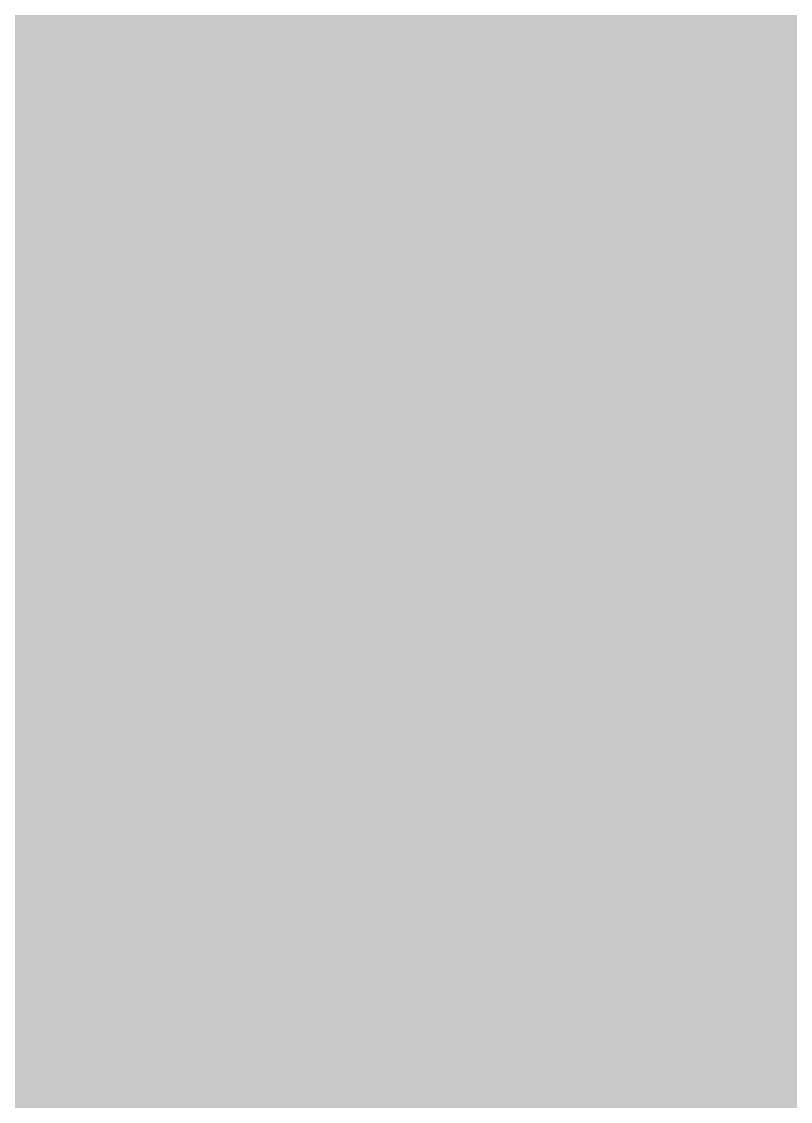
# Model space of a CAD drawing. Header units: millimetres. Extents: x 0 to 212, y 0 to 116.
# Drawn here: x 76.93 to 103.64, y 58.26 to 95.78 of the extents above; entities that cross this region are included whole.
import ezdxf

# ---------------------------------------------------------------- set-up
doc = ezdxf.new("R2010")
doc.units = ezdxf.units.MM

msp = doc.modelspace()

# ---------------------------------------------------------------- hatches: boundary and pattern name
msp.add_hatch(color=254).paths.add_polyline_path([(14.1633, 0.0536), (13.9878, 0.0533), (13.8125, 0.0559), (13.6373, 0.061), (13.462, 0.0686), (13.2893, 0.0787), (13.114, 0.0914), (12.9413, 0.1041), (12.7686, 0.1219), (12.5959, 0.1397), (12.4231, 0.16), (12.2504, 0.1829), (12.0777, 0.2057), (11.9075, 0.2337), (11.7373, 0.2616), (11.5672, 0.2921), (11.397, 0.3251), (11.2268, 0.3607), (11.0592, 0.3988), (10.8915, 0.4369), (10.7239, 0.4775), (10.5562, 0.5207), (10.3886, 0.5664), (10.2235, 0.6121), (10.0584, 0.6629), (9.8933, 0.7137), (9.7307, 0.7671), (9.5682, 0.8204), (9.4056, 0.8788), (9.2431, 0.9373), (9.083, 0.9982), (8.923, 1.0617), (8.763, 1.1252), (8.6055, 1.1938), (8.4455, 1.2624), (8.2906, 1.331), (8.1331, 1.4046), (7.9781, 1.4783), (7.8232, 1.5545), (7.6708, 1.6332), (7.5184, 1.7145), (7.366, 1.7958), (7.2161, 1.8796), (7.0663, 1.966), (6.919, 2.0523), (6.7716, 2.1438), (6.6243, 2.2352), (6.4795, 2.3266), (6.3348, 2.4232), (6.19, 2.5197), (6.0477, 2.6187), (5.908, 2.7178), (5.7683, 2.8194), (5.6286, 2.9235), (5.4915, 3.0302), (5.3543, 3.1369), (5.2197, 3.2461), (5.0851, 3.3579), (4.953, 3.4722), (4.8209, 3.5865), (4.6914, 3.7033), (4.5644, 3.8202), (4.4348, 3.9395), (4.3104, 4.0615), (4.1859, 4.1859), (4.0615, 4.3104), (3.9395, 4.4348), (3.8202, 4.5618), (3.7033, 4.6914), (3.5865, 4.8209), (3.4722, 4.953), (3.3579, 5.0851), (3.2487, 5.2197), (3.1369, 5.3543), (3.0302, 5.4915), (2.9235, 5.6286), (2.8194, 5.7683), (2.7178, 5.908), (2.6187, 6.0477), (2.5197, 6.19), (2.4232, 6.3348), (2.3266, 6.477), (2.2352, 6.6243), (2.1438, 6.7691), (2.0523, 6.919), (1.966, 7.0663), (1.8796, 7.2161), (1.7958, 7.366), (1.7145, 7.5184), (1.6332, 7.6708), (1.5545, 7.8232), (1.4783, 7.9781), (1.4046, 8.1331), (1.331, 8.2906), (1.2598, 8.4455), (1.1913, 8.603), (1.1252, 8.763), (1.0592, 8.923), (0.9982, 9.083), (0.9373, 9.2431), (0.8763, 9.4056), (0.8204, 9.5682), (0.7645, 9.7307), (0.7112, 9.8933), (0.6604, 10.0584), (0.6121, 10.2235), (0.5639, 10.3911), (0.5207, 10.5562), (0.4775, 10.7239), (0.4343, 10.8915), (0.3962, 11.0592), (0.3607, 11.2268), (0.3251, 11.397), (0.2921, 11.5672), (0.2616, 11.7373), (0.2311, 11.9075), (0.2057, 12.0802), (0.1803, 12.2504), (0.1575, 12.4231), (0.1372, 12.5959), (0.1194, 12.7686), (0.1041, 12.9413), (0.0889, 13.1166), (0.0787, 13.2893), (0.0686, 13.4645), (0.061, 13.6373), (0.0559, 13.8125), (0.0508, 13.9878), (0.0508, 14.163), (0.0522, 102.3592), (0.0508, 102.5322), (0.0559, 102.7074), (0.061, 102.8827), (0.0686, 103.058), (0.0787, 103.2307), (0.0889, 103.4059), (0.1041, 103.5787), (0.1194, 103.7514), (0.1372, 103.9241), (0.1575, 104.0968), (0.1803, 104.2695), (0.2057, 104.4423), (0.2311, 104.6124), (0.2616, 104.7826), (0.2921, 104.9528), (0.3251, 105.123), (0.3607, 105.2932), (0.3962, 105.4608), (0.4343, 105.6284), (0.4775, 105.7961), (0.5207, 105.9637), (0.5639, 106.1314), (0.6121, 106.2965), (0.6604, 106.4616), (0.7112, 106.6267), (0.7645, 106.7892), (0.8204, 106.9518), (0.8763, 107.1143), (0.9373, 107.2769), (0.9982, 107.4369), (1.0592, 107.5969), (1.1252, 107.757), (1.1913, 107.9144), (1.2598, 108.0745), (1.331, 108.2294), (1.4046, 108.3869), (1.4783, 108.5418), (1.5545, 108.6968), (1.6332, 108.8492), (1.7145, 109.0016), (1.7958, 109.154), (1.8796, 109.3038), (1.966, 109.4537), (2.0523, 109.601), (2.1438, 109.7483), (2.2352, 109.8956), (2.3266, 110.0404), (2.4232, 110.1852), (2.5197, 110.33), (2.6187, 110.4722), (2.7178, 110.6119), (2.8194, 110.7516), (2.9235, 110.8913), (3.0302, 111.0285), (3.1369, 111.1656), (3.2487, 111.3003), (3.3579, 111.4349), (3.4722, 111.567), (3.5865, 111.699), (3.7033, 111.8286), (3.8202, 111.9556), (3.9395, 112.0851), (4.0615, 112.2096), (4.1859, 112.334), (4.3104, 112.4585), (4.4348, 112.5804), (4.5644, 112.6998), (4.6914, 112.8166), (4.8209, 112.9335), (4.953, 113.0478), (5.0851, 113.1621), (5.2197, 113.2713), (5.3543, 113.3831), (5.4915, 113.4897), (5.6286, 113.5964), (5.7683, 113.7006), (5.908, 113.8022), (6.0477, 113.9012), (6.19, 114.0003), (6.3348, 114.0968), (6.4795, 114.1933), (6.6243, 114.2848), (6.7716, 114.3762), (6.919, 114.4676), (7.0663, 114.554), (7.2161, 114.6404), (7.366, 114.7242), (7.5184, 114.8055), (7.6708, 114.8867), (7.8232, 114.9655), (7.9781, 115.0417), (8.1331, 115.1153), (8.2906, 115.189), (8.4455, 115.2601), (8.6055, 115.3287), (8.763, 115.3947), (8.923, 115.4608), (9.083, 115.5217), (9.2431, 115.5827), (9.4056, 115.6437), (9.5682, 115.6995), (9.7307, 115.7554), (9.8933, 115.8088), (10.0584, 115.8596), (10.2235, 115.9078), (10.3886, 115.9561), (10.5562, 115.9993), (10.7239, 116.0424), (10.8915, 116.0856), (11.0592, 116.1237), (11.2268, 116.1593), (11.397, 116.1948), (11.5672, 116.2279), (11.7373, 116.2583), (11.9075, 116.2888), (12.0777, 116.3142), (12.2504, 116.3396), (12.4231, 116.3625), (12.5959, 116.3828), (12.7686, 116.4006), (12.9413, 116.4158), (13.114, 116.4311), (13.2893, 116.4412), (13.462, 116.4514), (13.6373, 116.459), (13.8125, 116.4641), (13.9878, 116.4692), (14.163, 116.4692), (197.6078, 116.4703), (197.7822, 116.4692), (197.9574, 116.4641), (198.1327, 116.459), (198.3054, 116.4514), (198.4807, 116.4412), (198.6534, 116.4311), (198.8287, 116.4158), (199.0014, 116.4006), (199.1741, 116.3828), (199.3468, 116.3625), (199.5195, 116.3396), (199.6897, 116.3142), (199.8624, 116.2888), (200.0326, 116.2583), (200.2028, 116.2279), (200.373, 116.1948), (200.5432, 116.1593), (200.7108, 116.1237), (200.8784, 116.0856), (201.0461, 116.0424), (201.2137, 115.9993), (201.3788, 115.9561), (201.5465, 115.9078), (201.7116, 115.8596), (201.8767, 115.8088), (202.0392, 115.7554), (202.2018, 115.6995), (202.3643, 115.6437), (202.5269, 115.5827), (202.6869, 115.5217), (202.8469, 115.4608), (203.007, 115.3947), (203.167, 115.3287), (203.3245, 115.2601), (203.4794, 115.189), (203.6369, 115.1153), (203.7918, 115.0417), (203.9468, 114.9655), (204.0992, 114.8867), (204.2516, 114.8055), (204.404, 114.7242), (204.5538, 114.6404), (204.7037, 114.554), (204.8535, 114.4676), (205.0009, 114.3762), (205.1456, 114.2848), (205.293, 114.1933), (205.4352, 114.0968), (205.58, 114.0003), (205.7222, 113.9012), (205.8619, 113.8022), (206.0016, 113.7006), (206.1413, 113.5964), (206.2785, 113.4897), (206.4156, 113.3831), (206.5503, 113.2713), (206.6849, 113.1621), (206.817, 113.0478), (206.949, 112.9335), (207.0786, 112.8166), (207.2081, 112.6998), (207.3351, 112.5804), (207.4596, 112.4585), (207.584, 112.334), (207.7085, 112.2096), (207.8304, 112.0851), (207.9498, 111.9556), (208.0666, 111.8286), (208.1835, 111.699), (208.2978, 111.567), (208.4121, 111.4349), (208.5238, 111.3003), (208.6331, 111.1656), (208.7397, 111.0285), (208.8464, 110.8913), (208.9506, 110.7516), (209.0522, 110.6119), (209.1512, 110.4722), (209.2503, 110.33), (209.3468, 110.1852), (209.4433, 110.0404), (209.5348, 109.8956), (209.6262, 109.7483), (209.7176, 109.601), (209.804, 109.4537), (209.8904, 109.3038), (209.9742, 109.154), (210.0555, 109.0016), (210.1367, 108.8492), (210.2155, 108.6968), (210.2917, 108.5418), (210.3653, 108.3869), (210.439, 108.2294), (210.5076, 108.0745), (210.5762, 107.9144), (210.6447, 107.757), (210.7082, 107.5969), (210.7717, 107.4369), (210.8327, 107.2769), (210.8911, 107.1143), (210.9495, 106.9518), (211.0029, 106.7892), (211.0562, 106.6267), (211.107, 106.4616), (211.1578, 106.2965), (211.2035, 106.1314), (211.2493, 105.9637), (211.2924, 105.7961), (211.3331, 105.6284), (211.3712, 105.4608), (211.4093, 105.2932), (211.4448, 105.123), (211.4779, 104.9528), (211.5083, 104.7826), (211.5363, 104.6124), (211.5642, 104.4423), (211.5871, 104.2695), (211.6099, 104.0968), (211.6303, 103.9241), (211.648, 103.7514), (211.6658, 103.5787), (211.6785, 103.4059), (211.6912, 103.2307), (211.7014, 103.058), (211.709, 102.8827), (211.7141, 102.7074), (211.7166, 102.5322), (211.7166, 102.3569), (211.7189, 14.1647), (211.7166, 13.9878), (211.7141, 13.8125), (211.709, 13.6373), (211.7014, 13.4645), (211.6912, 13.2893), (211.6785, 13.1166), (211.6658, 12.9413), (211.648, 12.7686), (211.6303, 12.5959), (211.6099, 12.4231), (211.5871, 12.2504), (211.5642, 12.0802), (211.5363, 11.9075), (211.5083, 11.7373), (211.4779, 11.5672), (211.4448, 11.397), (211.4093, 11.2268), (211.3712, 11.0592), (211.3331, 10.8915), (211.2924, 10.7239), (211.2493, 10.5562), (211.2035, 10.3911), (211.1578, 10.2235), (211.107, 10.0584), (211.0562, 9.8933), (211.0029, 9.7307), (210.9495, 9.5682), (210.8911, 9.4056), (210.8327, 9.2431), (210.7717, 9.083), (210.7082, 8.923), (210.6447, 8.763), (210.5762, 8.603), (210.5076, 8.4455), (210.439, 8.2906), (210.3653, 8.1331), (210.2917, 7.9781), (210.2155, 7.8232), (210.1367, 7.6708), (210.0555, 7.5184), (209.9742, 7.366), (209.8904, 7.2161), (209.804, 7.0663), (209.7176, 6.919), (209.6262, 6.7691), (209.5348, 6.6243), (209.4433, 6.477), (209.3468, 6.3348), (209.2503, 6.19), (209.1512, 6.0477), (209.0522, 5.908), (208.9506, 5.7683), (208.8464, 5.6286), (208.7397, 5.4915), (208.6331, 5.3543), (208.5238, 5.2197), (208.4121, 5.0851), (208.2978, 4.953), (208.1835, 4.8209), (208.0666, 4.6914), (207.9498, 4.5618), (207.8304, 4.4348), (207.7085, 4.3104), (207.584, 4.1859), (207.4596, 4.0615), (207.3351, 3.9395), (207.2081, 3.8202), (207.0786, 3.7033), (206.949, 3.5865), (206.817, 3.4722), (206.6849, 3.3579), (206.5503, 3.2461), (206.4156, 3.1369), (206.2785, 3.0302), (206.1413, 2.9235), (206.0016, 2.8194), (205.8619, 2.7178), (205.7222, 2.6187), (205.58, 2.5197), (205.4352, 2.4232), (205.293, 2.3266), (205.1456, 2.2352), (205.0009, 2.1438), (204.8535, 2.0523), (204.7037, 1.966), (204.5538, 1.8796), (204.404, 1.7958), (204.2516, 1.7145), (204.0992, 1.6332), (203.9468, 1.5545), (203.7918, 1.4783), (203.6369, 1.4046), (203.4794, 1.331), (203.3245, 1.2624), (203.167, 1.1938), (203.007, 1.1252), (202.8469, 1.0617), (202.6869, 0.9982), (202.5269, 0.9373), (202.3643, 0.8788), (202.2018, 0.8204), (202.0392, 0.7671), (201.8767, 0.7137), (201.7116, 0.6629), (201.5465, 0.6121), (201.3788, 0.5664), (201.2137, 0.5207), (201.0461, 0.4775), (200.8784, 0.4369), (200.7108, 0.3988), (200.5432, 0.3607), (200.373, 0.3251), (200.2028, 0.2921), (200.0326, 0.2616), (199.8624, 0.2337), (199.6897, 0.2057), (199.5195, 0.1829), (199.3468, 0.16), (199.1741, 0.1397), (199.0014, 0.1219), (198.8287, 0.1041), (198.6534, 0.0914), (198.4807, 0.0787), (198.3054, 0.0686), (198.1327, 0.061), (197.9574, 0.0559), (197.7822, 0.0533), (197.6069, 0.0533)])
h = msp.add_hatch(color=59)
h.paths.add_polyline_path([(93.1002, 86.2016), (93.1002, 83.0968), (96.0106, 83.0968), (96.0106, 66.0231), (99.9684, 66.0231), (99.9684, 86.2016)])
edge = h.paths.add_edge_path(flags=16)
edge.add_line((95.3505, 92.5654), (95.3491, 92.4941))
edge.add_line((95.3491, 92.4941), (95.3516, 92.423))
edge.add_line((95.3516, 92.423), (95.3567, 92.3544))
edge.add_line((95.3567, 92.3544), (95.3618, 92.2858))
edge.add_line((95.3618, 92.2858), (95.3694, 92.2172))
edge.add_line((95.3694, 92.2172), (95.3795, 92.1487))
edge.add_line((95.3795, 92.1487), (95.3897, 92.0826))
edge.add_line((95.3897, 92.0826), (95.3999, 92.0166))
edge.add_line((95.3999, 92.0166), (95.4151, 91.9505))
edge.add_line((95.4151, 91.9505), (95.4278, 91.887))
edge.add_line((95.4278, 91.887), (95.4456, 91.821))
edge.add_line((95.4456, 91.821), (95.4634, 91.7575))
edge.add_line((95.4634, 91.7575), (95.4837, 91.6965))
edge.add_line((95.4837, 91.6965), (95.504, 91.6356))
edge.add_line((95.504, 91.6356), (95.5243, 91.5746))
edge.add_line((95.5243, 91.5746), (95.5497, 91.5137))
edge.add_line((95.5497, 91.5137), (95.5726, 91.4552))
edge.add_line((95.5726, 91.4552), (95.6005, 91.3968))
edge.add_line((95.6005, 91.3968), (95.6285, 91.3384))
edge.add_line((95.6285, 91.3384), (95.6564, 91.2825))
edge.add_line((95.6564, 91.2825), (95.6869, 91.2266))
edge.add_line((95.6869, 91.2266), (95.7174, 91.1708))
edge.add_line((95.7174, 91.1708), (95.7504, 91.1174))
edge.add_line((95.7504, 91.1174), (95.7859, 91.0641))
edge.add_line((95.7859, 91.0641), (95.8215, 91.0133))
edge.add_line((95.8215, 91.0133), (95.8571, 90.9599))
edge.add_line((95.8571, 90.9599), (95.8952, 90.9117))
edge.add_line((95.8952, 90.9117), (95.9333, 90.8634))
edge.add_line((95.9333, 90.8634), (95.9739, 90.8152))
edge.add_line((95.9739, 90.8152), (96.0145, 90.7669))
edge.add_line((96.0145, 90.7669), (96.0577, 90.7212))
edge.add_line((96.0577, 90.7212), (96.1009, 90.678))
edge.add_line((96.1009, 90.678), (96.1466, 90.6348))
edge.add_line((96.1466, 90.6348), (96.1923, 90.5916))
edge.add_line((96.1923, 90.5916), (96.2381, 90.551))
edge.add_line((96.2381, 90.551), (96.2863, 90.5104))
edge.add_line((96.2863, 90.5104), (96.3346, 90.4697))
edge.add_line((96.3346, 90.4697), (96.3854, 90.4342))
edge.add_line((96.3854, 90.4342), (96.4362, 90.3961))
edge.add_line((96.4362, 90.3961), (96.4895, 90.3605))
edge.add_line((96.4895, 90.3605), (96.5403, 90.3275))
edge.add_line((96.5403, 90.3275), (96.5962, 90.2945))
edge.add_line((96.5962, 90.2945), (96.6495, 90.2614))
edge.add_line((96.6495, 90.2614), (96.7054, 90.2335))
edge.add_line((96.7054, 90.2335), (96.7613, 90.203))
edge.add_line((96.7613, 90.203), (96.8197, 90.1751))
edge.add_line((96.8197, 90.1751), (96.8781, 90.1497))
edge.add_line((96.8781, 90.1497), (96.9366, 90.1243))
edge.add_line((96.9366, 90.1243), (96.9975, 90.1014))
edge.add_line((96.9975, 90.1014), (97.0585, 90.0786))
edge.add_line((97.0585, 90.0786), (97.1194, 90.0582))
edge.add_line((97.1194, 90.0582), (97.1829, 90.0379))
edge.add_line((97.1829, 90.0379), (97.2464, 90.0201))
edge.add_line((97.2464, 90.0201), (97.3099, 90.0049))
edge.add_line((97.3099, 90.0049), (97.376, 89.9897))
edge.add_line((97.376, 89.9897), (97.4395, 89.977))
edge.add_line((97.4395, 89.977), (97.5055, 89.9643))
edge.add_line((97.5055, 89.9643), (97.5741, 89.9541))
edge.add_line((97.5741, 89.9541), (97.6401, 89.9465))
edge.add_line((97.6401, 89.9465), (97.7087, 89.9389))
edge.add_line((97.7087, 89.9389), (97.7773, 89.9312))
edge.add_line((97.7773, 89.9312), (97.8484, 89.9287))
edge.add_line((97.8484, 89.9287), (97.917, 89.9262))
edge.add_line((97.917, 89.9262), (97.9881, 89.9262))
edge.add_line((97.9881, 89.9262), (98.0592, 89.9262))
edge.add_line((98.0592, 89.9262), (98.1304, 89.9287))
edge.add_line((98.1304, 89.9287), (98.1989, 89.9312))
edge.add_line((98.1989, 89.9312), (98.2675, 89.9389))
edge.add_line((98.2675, 89.9389), (98.3361, 89.9465))
edge.add_line((98.3361, 89.9465), (98.4021, 89.9541))
edge.add_line((98.4021, 89.9541), (98.4707, 89.9643))
edge.add_line((98.4707, 89.9643), (98.5368, 89.977))
edge.add_line((98.5368, 89.977), (98.6028, 89.9897))
edge.add_line((98.6028, 89.9897), (98.6663, 90.0049))
edge.add_line((98.6663, 90.0049), (98.7298, 90.0201))
edge.add_line((98.7298, 90.0201), (98.7933, 90.0379))
edge.add_line((98.7933, 90.0379), (98.8568, 90.0582))
edge.add_line((98.8568, 90.0582), (98.9178, 90.0786))
edge.add_line((98.9178, 90.0786), (98.9787, 90.1014))
edge.add_line((98.9787, 90.1014), (99.0397, 90.1243))
edge.add_line((99.0397, 90.1243), (99.0981, 90.1497))
edge.add_line((99.0981, 90.1497), (99.1565, 90.1751))
edge.add_line((99.1565, 90.1751), (99.2149, 90.203))
edge.add_line((99.2149, 90.203), (99.2708, 90.2335))
edge.add_line((99.2708, 90.2335), (99.3267, 90.2614))
edge.add_line((99.3267, 90.2614), (99.3826, 90.2945))
edge.add_line((99.3826, 90.2945), (99.4359, 90.3275))
edge.add_line((99.4359, 90.3275), (99.4893, 90.3605))
edge.add_line((99.4893, 90.3605), (99.5401, 90.3961))
edge.add_line((99.5401, 90.3961), (99.5909, 90.4342))
edge.add_line((99.5909, 90.4342), (99.6417, 90.4697))
edge.add_line((99.6417, 90.4697), (99.6899, 90.5104))
edge.add_line((99.6899, 90.5104), (99.7382, 90.551))
edge.add_line((99.7382, 90.551), (99.7839, 90.5916))
edge.add_line((99.7839, 90.5916), (99.8296, 90.6348))
edge.add_line((99.8296, 90.6348), (99.8753, 90.678))
edge.add_line((99.8753, 90.678), (99.9185, 90.7212))
edge.add_line((99.9185, 90.7212), (99.9617, 90.7669))
edge.add_line((99.9617, 90.7669), (100.0023, 90.8152))
edge.add_line((100.0023, 90.8152), (100.043, 90.8634))
edge.add_line((100.043, 90.8634), (100.0811, 90.9117))
edge.add_line((100.0811, 90.9117), (100.1192, 90.9599))
edge.add_line((100.1192, 90.9599), (100.1547, 91.0133))
edge.add_line((100.1547, 91.0133), (100.1903, 91.0641))
edge.add_line((100.1903, 91.0641), (100.2259, 91.1174))
edge.add_line((100.2259, 91.1174), (100.2589, 91.1708))
edge.add_line((100.2589, 91.1708), (100.2894, 91.2266))
edge.add_line((100.2894, 91.2266), (100.3198, 91.2825))
edge.add_line((100.3198, 91.2825), (100.3478, 91.3384))
edge.add_line((100.3478, 91.3384), (100.3757, 91.3968))
edge.add_line((100.3757, 91.3968), (100.4037, 91.4552))
edge.add_line((100.4037, 91.4552), (100.4265, 91.5137))
edge.add_line((100.4265, 91.5137), (100.4519, 91.5746))
edge.add_line((100.4519, 91.5746), (100.4722, 91.6356))
edge.add_line((100.4722, 91.6356), (100.4951, 91.6965))
edge.add_line((100.4951, 91.6965), (100.5129, 91.7575))
edge.add_line((100.5129, 91.7575), (100.5307, 91.821))
edge.add_line((100.5307, 91.821), (100.5484, 91.887))
edge.add_line((100.5484, 91.887), (100.5637, 91.9505))
edge.add_line((100.5637, 91.9505), (100.5764, 92.0166))
edge.add_line((100.5764, 92.0166), (100.5865, 92.0826))
edge.add_line((100.5865, 92.0826), (100.5992, 92.1487))
edge.add_line((100.5992, 92.1487), (100.6069, 92.2172))
edge.add_line((100.6069, 92.2172), (100.6145, 92.2858))
edge.add_line((100.6145, 92.2858), (100.6196, 92.3544))
edge.add_line((100.6196, 92.3544), (100.6246, 92.423))
edge.add_line((100.6246, 92.423), (100.6272, 92.4941))
edge.add_line((100.6272, 92.4941), (100.6272, 92.5652))
edge.add_line((100.6272, 92.5652), (100.6272, 92.6338))
edge.add_line((100.6272, 92.6338), (100.6246, 92.7049))
edge.add_line((100.6246, 92.7049), (100.6196, 92.7735))
edge.add_line((100.6196, 92.7735), (100.6145, 92.8421))
edge.add_line((100.6145, 92.8421), (100.6069, 92.9107))
edge.add_line((100.6069, 92.9107), (100.5992, 92.9792))
edge.add_line((100.5992, 92.9792), (100.5865, 93.0453))
edge.add_line((100.5865, 93.0453), (100.5764, 93.1113))
edge.add_line((100.5764, 93.1113), (100.5637, 93.1774))
edge.add_line((100.5637, 93.1774), (100.5484, 93.2434))
edge.add_line((100.5484, 93.2434), (100.5307, 93.3069))
edge.add_line((100.5307, 93.3069), (100.5129, 93.3704))
edge.add_line((100.5129, 93.3704), (100.4951, 93.4314))
edge.add_line((100.4951, 93.4314), (100.4722, 93.4949))
edge.add_line((100.4722, 93.4949), (100.4519, 93.5558))
edge.add_line((100.4519, 93.5558), (100.4265, 93.6142))
edge.add_line((100.4265, 93.6142), (100.4037, 93.6752))
edge.add_line((100.4037, 93.6752), (100.3757, 93.7336))
edge.add_line((100.3757, 93.7336), (100.3478, 93.7895))
edge.add_line((100.3478, 93.7895), (100.3198, 93.8454))
edge.add_line((100.3198, 93.8454), (100.2894, 93.9013))
edge.add_line((100.2894, 93.9013), (100.2589, 93.9571))
edge.add_line((100.2589, 93.9571), (100.2259, 94.0105))
edge.add_line((100.2259, 94.0105), (100.1903, 94.0638))
edge.add_line((100.1903, 94.0638), (100.1547, 94.1146))
edge.add_line((100.1547, 94.1146), (100.1192, 94.168))
edge.add_line((100.1192, 94.168), (100.0811, 94.2162))
edge.add_line((100.0811, 94.2162), (100.043, 94.2645))
edge.add_line((100.043, 94.2645), (100.0023, 94.3127))
edge.add_line((100.0023, 94.3127), (99.9617, 94.361))
edge.add_line((99.9617, 94.361), (99.9185, 94.4067))
edge.add_line((99.9185, 94.4067), (99.8753, 94.4499))
edge.add_line((99.8753, 94.4499), (99.8296, 94.4956))
edge.add_line((99.8296, 94.4956), (99.7839, 94.5363))
edge.add_line((99.7839, 94.5363), (99.7382, 94.5769))
edge.add_line((99.7382, 94.5769), (99.6899, 94.6175))
edge.add_line((99.6899, 94.6175), (99.6417, 94.6582))
edge.add_line((99.6417, 94.6582), (99.5909, 94.6937))
edge.add_line((99.5909, 94.6937), (99.5401, 94.7318))
edge.add_line((99.5401, 94.7318), (99.4893, 94.7674))
edge.add_line((99.4893, 94.7674), (99.4359, 94.8004))
edge.add_line((99.4359, 94.8004), (99.3826, 94.8334))
edge.add_line((99.3826, 94.8334), (99.3267, 94.8665))
edge.add_line((99.3267, 94.8665), (99.2708, 94.8944))
edge.add_line((99.2708, 94.8944), (99.2149, 94.9249))
edge.add_line((99.2149, 94.9249), (99.1565, 94.9528))
edge.add_line((99.1565, 94.9528), (99.0981, 94.9782))
edge.add_line((99.0981, 94.9782), (99.0397, 95.0036))
edge.add_line((99.0397, 95.0036), (98.9787, 95.0265))
edge.add_line((98.9787, 95.0265), (98.9178, 95.0493))
edge.add_line((98.9178, 95.0493), (98.8568, 95.0697))
edge.add_line((98.8568, 95.0697), (98.7933, 95.09))
edge.add_line((98.7933, 95.09), (98.7298, 95.1078))
edge.add_line((98.7298, 95.1078), (98.6663, 95.123))
edge.add_line((98.6663, 95.123), (98.6028, 95.1382))
edge.add_line((98.6028, 95.1382), (98.5368, 95.1509))
edge.add_line((98.5368, 95.1509), (98.4707, 95.1636))
edge.add_line((98.4707, 95.1636), (98.4021, 95.1738))
edge.add_line((98.4021, 95.1738), (98.3361, 95.1814))
edge.add_line((98.3361, 95.1814), (98.2675, 95.189))
edge.add_line((98.2675, 95.189), (98.1989, 95.1967))
edge.add_line((98.1989, 95.1967), (98.1304, 95.1992))
edge.add_line((98.1304, 95.1992), (98.0592, 95.2017))
edge.add_line((98.0592, 95.2017), (97.9881, 95.2017))
edge.add_line((97.9881, 95.2017), (97.917, 95.2017))
edge.add_line((97.917, 95.2017), (97.8484, 95.1992))
edge.add_line((97.8484, 95.1992), (97.7773, 95.1967))
edge.add_line((97.7773, 95.1967), (97.7087, 95.189))
edge.add_line((97.7087, 95.189), (97.6401, 95.1814))
edge.add_line((97.6401, 95.1814), (97.5741, 95.1738))
edge.add_line((97.5741, 95.1738), (97.5055, 95.1636))
edge.add_line((97.5055, 95.1636), (97.4395, 95.1509))
edge.add_line((97.4395, 95.1509), (97.376, 95.1382))
edge.add_line((97.376, 95.1382), (97.3099, 95.123))
edge.add_line((97.3099, 95.123), (97.2464, 95.1078))
edge.add_line((97.2464, 95.1078), (97.1829, 95.09))
edge.add_line((97.1829, 95.09), (97.1194, 95.0697))
edge.add_line((97.1194, 95.0697), (97.0585, 95.0493))
edge.add_line((97.0585, 95.0493), (96.9975, 95.0265))
edge.add_line((96.9975, 95.0265), (96.9366, 95.0036))
edge.add_line((96.9366, 95.0036), (96.8781, 94.9782))
edge.add_line((96.8781, 94.9782), (96.8197, 94.9528))
edge.add_line((96.8197, 94.9528), (96.7613, 94.9249))
edge.add_line((96.7613, 94.9249), (96.7054, 94.8944))
edge.add_line((96.7054, 94.8944), (96.6495, 94.8665))
edge.add_line((96.6495, 94.8665), (96.5962, 94.8334))
edge.add_line((96.5962, 94.8334), (96.5403, 94.8004))
edge.add_line((96.5403, 94.8004), (96.4895, 94.7674))
edge.add_line((96.4895, 94.7674), (96.4362, 94.7318))
edge.add_line((96.4362, 94.7318), (96.3854, 94.6937))
edge.add_line((96.3854, 94.6937), (96.3346, 94.6582))
edge.add_line((96.3346, 94.6582), (96.2863, 94.6175))
edge.add_line((96.2863, 94.6175), (96.2381, 94.5769))
edge.add_line((96.2381, 94.5769), (96.1923, 94.5363))
edge.add_line((96.1923, 94.5363), (96.1466, 94.4956))
edge.add_line((96.1466, 94.4956), (96.1009, 94.4499))
edge.add_line((96.1009, 94.4499), (96.0577, 94.4067))
edge.add_line((96.0577, 94.4067), (96.0145, 94.361))
edge.add_line((96.0145, 94.361), (95.9739, 94.3127))
edge.add_line((95.9739, 94.3127), (95.9333, 94.2645))
edge.add_line((95.9333, 94.2645), (95.8952, 94.2162))
edge.add_line((95.8952, 94.2162), (95.8571, 94.168))
edge.add_line((95.8571, 94.168), (95.8215, 94.1146))
edge.add_line((95.8215, 94.1146), (95.7859, 94.0638))
edge.add_line((95.7859, 94.0638), (95.7504, 94.0105))
edge.add_line((95.7504, 94.0105), (95.7174, 93.9571))
edge.add_line((95.7174, 93.9571), (95.6869, 93.9013))
edge.add_line((95.6869, 93.9013), (95.6564, 93.8454))
edge.add_line((95.6564, 93.8454), (95.6285, 93.7895))
edge.add_line((95.6285, 93.7895), (95.6005, 93.7336))
edge.add_line((95.6005, 93.7336), (95.5726, 93.6752))
edge.add_line((95.5726, 93.6752), (95.5497, 93.6142))
edge.add_line((95.5497, 93.6142), (95.5243, 93.5558))
edge.add_line((95.5243, 93.5558), (95.504, 93.4949))
edge.add_line((95.504, 93.4949), (95.4837, 93.4314))
edge.add_line((95.4837, 93.4314), (95.4634, 93.3704))
edge.add_line((95.4634, 93.3704), (95.4456, 93.3069))
edge.add_line((95.4456, 93.3069), (95.4278, 93.2434))
edge.add_line((95.4278, 93.2434), (95.4151, 93.1774))
edge.add_line((95.4151, 93.1774), (95.3999, 93.1113))
edge.add_line((95.3999, 93.1113), (95.3897, 93.0453))
edge.add_line((95.3897, 93.0453), (95.3795, 92.9792))
edge.add_line((95.3795, 92.9792), (95.3694, 92.9107))
edge.add_line((95.3694, 92.9107), (95.3618, 92.8421))
edge.add_line((95.3618, 92.8421), (95.3567, 92.7735))
edge.add_line((95.3567, 92.7735), (95.3516, 92.7049))
edge.add_line((95.3516, 92.7049), (95.3491, 92.6338))
edge.add_line((95.3491, 92.6338), (95.3491, 92.5652))
h = msp.add_hatch(color=59)
edge = h.paths.add_edge_path()
edge.add_line((85.9208, 68.8947), (85.8215, 68.895))
edge.add_line((85.8215, 68.895), (85.7225, 68.8975))
edge.add_line((85.7225, 68.8975), (85.6234, 68.9))
edge.add_line((85.6234, 68.9), (85.5269, 68.9051))
edge.add_line((85.5269, 68.9051), (85.4278, 68.9127))
edge.add_line((85.4278, 68.9127), (85.3288, 68.9204))
edge.add_line((85.3288, 68.9204), (85.2322, 68.9331))
edge.add_line((85.2322, 68.9331), (85.1332, 68.9458))
edge.add_line((85.1332, 68.9458), (85.0367, 68.961))
edge.add_line((85.0367, 68.961), (84.9401, 68.9788))
edge.add_line((84.9401, 68.9788), (84.8436, 68.9991))
edge.add_line((84.8436, 68.9991), (84.7471, 69.0194))
edge.add_line((84.7471, 69.0194), (84.6506, 69.0448))
edge.add_line((84.6506, 69.0448), (84.5566, 69.0728))
edge.add_line((84.5566, 69.0728), (84.4626, 69.1032))
edge.add_line((84.4626, 69.1032), (84.3686, 69.1363))
edge.add_line((84.3686, 69.1363), (84.2747, 69.1718))
edge.add_line((84.2747, 69.1718), (84.1832, 69.2099))
edge.add_line((84.1832, 69.2099), (84.0918, 69.2531))
edge.add_line((84.0918, 69.2531), (84.0003, 69.2988))
edge.add_line((84.0003, 69.2988), (83.9114, 69.3471))
edge.add_line((83.9114, 69.3471), (83.8225, 69.4004))
edge.add_line((83.8225, 69.4004), (83.7336, 69.4563))
edge.add_line((83.7336, 69.4563), (83.6473, 69.5147))
edge.add_line((83.6473, 69.5147), (83.5635, 69.5782))
edge.add_line((83.5635, 69.5782), (83.4771, 69.6468))
edge.add_line((83.4771, 69.6468), (83.3958, 69.7154))
edge.add_line((83.3958, 69.7154), (83.312, 69.7916))
edge.add_line((83.312, 69.7916), (83.2333, 69.8703))
edge.add_line((83.2333, 69.8703), (83.1545, 69.9541))
edge.add_line((83.1545, 69.9541), (83.0758, 70.043))
edge.add_line((83.0758, 70.043), (82.9996, 70.1345))
edge.add_line((82.9996, 70.1345), (82.9259, 70.231))
edge.add_line((82.9259, 70.231), (82.8523, 70.3326))
edge.add_line((82.8523, 70.3326), (82.7811, 70.4393))
edge.add_line((82.7811, 70.4393), (82.71, 70.551))
edge.add_line((82.71, 70.551), (82.6414, 70.6653))
edge.add_line((82.6414, 70.6653), (82.5754, 70.7873))
edge.add_line((82.5754, 70.7873), (82.5119, 70.9143))
edge.add_line((82.5119, 70.9143), (82.4484, 71.0463))
edge.add_line((82.4484, 71.0463), (82.39, 71.181))
edge.add_line((82.39, 71.181), (82.329, 71.3232))
edge.add_line((82.329, 71.3232), (82.2731, 71.4731))
edge.add_line((82.2731, 71.4731), (82.2198, 71.6255))
edge.add_line((82.2198, 71.6255), (82.1665, 71.7855))
edge.add_line((82.1665, 71.7855), (82.1182, 71.9506))
edge.add_line((82.1182, 71.9506), (82.0699, 72.1208))
edge.add_line((82.0699, 72.1208), (82.0242, 72.2986))
edge.add_line((82.0242, 72.2986), (81.981, 72.4814))
edge.add_line((81.981, 72.4814), (81.9404, 72.6694))
edge.add_line((81.9404, 72.6694), (81.9023, 72.865))
edge.add_line((81.9023, 72.865), (81.8667, 73.0682))
edge.add_line((81.8667, 73.0682), (81.8337, 73.2765))
edge.add_line((81.8337, 73.2765), (81.8032, 73.4924))
edge.add_line((81.8032, 73.4924), (81.7753, 73.7133))
edge.add_line((81.7753, 73.7133), (81.7499, 73.9445))
edge.add_line((81.7499, 73.9445), (81.727, 74.1782))
edge.add_line((81.727, 74.1782), (81.7067, 74.422))
edge.add_line((81.7067, 74.422), (81.6915, 74.6735))
edge.add_line((81.6915, 74.6735), (81.6762, 74.93))
edge.add_line((81.6762, 74.93), (81.6661, 75.1942))
edge.add_line((81.6661, 75.1942), (81.6585, 75.4659))
edge.add_line((81.6585, 75.4659), (81.6534, 75.7453))
edge.add_line((81.6534, 75.7453), (81.6508, 76.0324))
edge.add_line((81.6508, 76.0324), (81.6534, 76.3219))
edge.add_line((81.6534, 76.3219), (81.6559, 76.6039))
edge.add_line((81.6559, 76.6039), (81.6635, 76.8782))
edge.add_line((81.6635, 76.8782), (81.6712, 77.1449))
edge.add_line((81.6712, 77.1449), (81.6839, 77.404))
edge.add_line((81.6839, 77.404), (81.6966, 77.6554))
edge.add_line((81.6966, 77.6554), (81.7118, 77.9018))
edge.add_line((81.7118, 77.9018), (81.7321, 78.1406))
edge.add_line((81.7321, 78.1406), (81.7524, 78.3717))
edge.add_line((81.7524, 78.3717), (81.7753, 78.5978))
edge.add_line((81.7753, 78.5978), (81.8007, 78.8137))
edge.add_line((81.8007, 78.8137), (81.8286, 79.027))
edge.add_line((81.8286, 79.027), (81.8591, 79.2302))
edge.add_line((81.8591, 79.2302), (81.8921, 79.4309))
edge.add_line((81.8921, 79.4309), (81.9277, 79.6214))
edge.add_line((81.9277, 79.6214), (81.9633, 79.8093))
edge.add_line((81.9633, 79.8093), (82.0039, 79.9897))
edge.add_line((82.0039, 79.9897), (82.0445, 80.1624))
edge.add_line((82.0445, 80.1624), (82.0877, 80.33))
edge.add_line((82.0877, 80.33), (82.1334, 80.4926))
edge.add_line((82.1334, 80.4926), (82.1817, 80.6501))
edge.add_line((82.1817, 80.6501), (82.2325, 80.8025))
edge.add_line((82.2325, 80.8025), (82.2858, 80.9473))
edge.add_line((82.2858, 80.9473), (82.3392, 81.087))
edge.add_line((82.3392, 81.087), (82.3951, 81.2216))
edge.add_line((82.3951, 81.2216), (82.4535, 81.3511))
edge.add_line((82.4535, 81.3511), (82.5144, 81.4756))
edge.add_line((82.5144, 81.4756), (82.5754, 81.595))
edge.add_line((82.5754, 81.595), (82.6414, 81.7093))
edge.add_line((82.6414, 81.7093), (82.7075, 81.8185))
edge.add_line((82.7075, 81.8185), (82.7735, 81.9226))
edge.add_line((82.7735, 81.9226), (82.8446, 82.0242))
edge.add_line((82.8446, 82.0242), (82.9158, 82.1182))
edge.add_line((82.9158, 82.1182), (82.9894, 82.2096))
edge.add_line((82.9894, 82.2096), (83.0656, 82.296))
edge.add_line((83.0656, 82.296), (83.1444, 82.3798))
edge.add_line((83.1444, 82.3798), (83.2231, 82.456))
edge.add_line((83.2231, 82.456), (83.3044, 82.5322))
edge.add_line((83.3044, 82.5322), (83.3857, 82.6008))
edge.add_line((83.3857, 82.6008), (83.4695, 82.6668))
edge.add_line((83.4695, 82.6668), (83.5558, 82.7303))
edge.add_line((83.5558, 82.7303), (83.6447, 82.7888))
edge.add_line((83.6447, 82.7888), (83.7336, 82.8421))
edge.add_line((83.7336, 82.8421), (83.8251, 82.8954))
edge.add_line((83.8251, 82.8954), (83.9165, 82.9437))
edge.add_line((83.9165, 82.9437), (84.0105, 82.9869))
edge.add_line((84.0105, 82.9869), (84.107, 83.0301))
edge.add_line((84.107, 83.0301), (84.2061, 83.0682))
edge.add_line((84.2061, 83.0682), (84.3051, 83.1012))
edge.add_line((84.3051, 83.1012), (84.4042, 83.1342))
edge.add_line((84.4042, 83.1342), (84.5058, 83.1647))
edge.add_line((84.5058, 83.1647), (84.6099, 83.1901))
edge.add_line((84.6099, 83.1901), (84.7141, 83.2155))
edge.add_line((84.7141, 83.2155), (84.8208, 83.2358))
edge.add_line((84.8208, 83.2358), (84.9274, 83.2536))
edge.add_line((84.9274, 83.2536), (85.0367, 83.2714))
edge.add_line((85.0367, 83.2714), (85.1484, 83.2866))
edge.add_line((85.1484, 83.2866), (85.2602, 83.2968))
edge.add_line((85.2602, 83.2968), (85.3745, 83.3069))
edge.add_line((85.3745, 83.3069), (85.4888, 83.3145))
edge.add_line((85.4888, 83.3145), (85.6031, 83.3222))
edge.add_line((85.6031, 83.3222), (85.7199, 83.3247))
edge.add_line((85.7199, 83.3247), (85.8393, 83.3272))
edge.add_line((85.8393, 83.3272), (85.9587, 83.3272))
edge.add_line((85.9587, 83.3272), (86.0222, 83.3272))
edge.add_line((86.0222, 83.3272), (86.0882, 83.3272))
edge.add_line((86.0882, 83.3272), (86.1517, 83.3272))
edge.add_line((86.1517, 83.3272), (86.2152, 83.3247))
edge.add_line((86.2152, 83.3247), (86.2787, 83.3222))
edge.add_line((86.2787, 83.3222), (86.3422, 83.3222))
edge.add_line((86.3422, 83.3222), (86.4057, 83.3196))
edge.add_line((86.4057, 83.3196), (86.4667, 83.3145))
edge.add_line((86.4667, 83.3145), (86.5302, 83.312))
edge.add_line((86.5302, 83.312), (86.5911, 83.3095))
edge.add_line((86.5911, 83.3095), (86.6521, 83.3044))
edge.add_line((86.6521, 83.3044), (86.7131, 83.2993))
edge.add_line((86.7131, 83.2993), (86.774, 83.2942))
edge.add_line((86.774, 83.2942), (86.8324, 83.2891))
edge.add_line((86.8324, 83.2891), (86.8934, 83.2815))
edge.add_line((86.8934, 83.2815), (86.9544, 83.2764))
edge.add_line((86.9544, 83.2764), (87.0128, 83.2688))
edge.add_line((87.0128, 83.2688), (87.0737, 83.2612))
edge.add_line((87.0737, 83.2612), (87.1322, 83.2536))
edge.add_line((87.1322, 83.2536), (87.1906, 83.246))
edge.add_line((87.1906, 83.246), (87.2515, 83.2383))
edge.add_line((87.2515, 83.2383), (87.31, 83.2282))
edge.add_line((87.31, 83.2282), (87.3684, 83.2206))
edge.add_line((87.3684, 83.2206), (87.4268, 83.2104))
edge.add_line((87.4268, 83.2104), (87.4852, 83.2002))
edge.add_line((87.4852, 83.2002), (87.5462, 83.1875))
edge.add_line((87.5462, 83.1875), (87.6046, 83.1774))
edge.add_line((87.6046, 83.1774), (87.663, 83.1672))
edge.add_line((87.663, 83.1672), (87.7214, 83.1545))
edge.add_line((87.7214, 83.1545), (87.7799, 83.1418))
edge.add_line((87.7799, 83.1418), (87.8383, 83.1291))
edge.add_line((87.8383, 83.1291), (87.8992, 83.1139))
edge.add_line((87.8992, 83.1139), (87.9577, 83.1012))
edge.add_line((87.9577, 83.1012), (88.0161, 83.0859))
edge.add_line((88.0161, 83.0859), (88.077, 83.0732))
edge.add_line((88.077, 83.0732), (88.1355, 83.058))
edge.add_line((88.1355, 83.058), (88.1964, 83.0402))
edge.add_line((88.1964, 83.0402), (88.2548, 83.025))
edge.add_line((88.2548, 83.025), (88.3158, 83.0072))
edge.add_line((88.3158, 83.0072), (88.3768, 82.992))
edge.add_line((88.3768, 82.992), (88.4377, 82.9742))
edge.add_line((88.4377, 82.9742), (88.4987, 82.9564))
edge.add_line((88.4987, 82.9564), (88.5596, 82.9361))
edge.add_line((88.5596, 82.9361), (88.6206, 82.9183))
edge.add_line((88.6206, 82.9183), (88.6841, 82.898))
edge.add_line((88.6841, 82.898), (88.7451, 82.8777))
edge.add_line((88.7451, 82.8777), (88.8086, 82.8573))
edge.add_line((88.8086, 82.8573), (88.8721, 82.837))
edge.add_line((88.8721, 82.837), (88.9356, 82.8167))
edge.add_line((88.9356, 82.8167), (88.9991, 82.7938))
edge.add_line((88.9991, 82.7938), (89.0651, 82.771))
edge.add_line((89.0651, 82.771), (89.1286, 82.7481))
edge.add_line((89.1286, 82.7481), (89.1946, 82.7253))
edge.add_line((89.1946, 82.7253), (89.2607, 82.7024))
edge.add_line((89.2607, 82.7024), (89.3293, 82.677))
edge.add_line((89.3293, 82.677), (89.3953, 82.6516))
edge.add_line((89.3953, 82.6516), (89.4639, 82.6262))
edge.add_line((89.4639, 82.6262), (89.5325, 82.6008))
edge.add_line((89.5325, 82.6008), (89.601, 82.5754))
edge.add_line((89.601, 82.5754), (89.6696, 82.5475))
edge.add_line((89.6696, 82.5475), (89.7407, 82.5195))
edge.add_line((89.7407, 82.5195), (89.8119, 82.4916))
edge.add_line((89.8119, 82.4916), (89.883, 82.4636))
edge.add_line((89.883, 82.4636), (89.9566, 82.4357))
edge.add_line((89.9566, 82.4357), (91.12, 85.387))
edge.add_line((91.12, 85.387), (91.0539, 85.4151))
edge.add_line((91.0539, 85.4151), (90.9879, 85.4431))
edge.add_line((90.9879, 85.4431), (90.9218, 85.4735))
edge.add_line((90.9218, 85.4735), (90.8558, 85.5015))
edge.add_line((90.8558, 85.5015), (90.7898, 85.5294))
edge.add_line((90.7898, 85.5294), (90.7237, 85.5599))
edge.add_line((90.7237, 85.5599), (90.6577, 85.5878))
edge.add_line((90.6577, 85.5878), (90.5891, 85.6158))
edge.add_line((90.5891, 85.6158), (90.5231, 85.6437))
edge.add_line((90.5231, 85.6437), (90.4545, 85.6717))
edge.add_line((90.4545, 85.6717), (90.3859, 85.6996))
edge.add_line((90.3859, 85.6996), (90.3199, 85.7275))
edge.add_line((90.3199, 85.7275), (90.2513, 85.7555))
edge.add_line((90.2513, 85.7555), (90.1802, 85.7809))
edge.add_line((90.1802, 85.7809), (90.1116, 85.8088))
edge.add_line((90.1116, 85.8088), (90.043, 85.8342))
edge.add_line((90.043, 85.8342), (89.9719, 85.8622))
edge.add_line((89.9719, 85.8622), (89.9008, 85.8876))
edge.add_line((89.9008, 85.8876), (89.8296, 85.913))
edge.add_line((89.8296, 85.913), (89.7585, 85.9384))
edge.add_line((89.7585, 85.9384), (89.6849, 85.9638))
edge.add_line((89.6849, 85.9638), (89.6112, 85.9892))
edge.add_line((89.6112, 85.9892), (89.5375, 86.0146))
edge.add_line((89.5375, 86.0146), (89.4639, 86.0374))
edge.add_line((89.4639, 86.0374), (89.3902, 86.0628))
edge.add_line((89.3902, 86.0628), (89.314, 86.0857))
edge.add_line((89.314, 86.0857), (89.2378, 86.1085))
edge.add_line((89.2378, 86.1085), (89.1591, 86.1314))
edge.add_line((89.1591, 86.1314), (89.0829, 86.1543))
edge.add_line((89.0829, 86.1543), (89.0041, 86.1771))
edge.add_line((89.0041, 86.1771), (88.9254, 86.1974))
edge.add_line((88.9254, 86.1974), (88.8441, 86.2203))
edge.add_line((88.8441, 86.2203), (88.7628, 86.2406))
edge.add_line((88.7628, 86.2406), (88.6816, 86.2609))
edge.add_line((88.6816, 86.2609), (88.6003, 86.2787))
edge.add_line((88.6003, 86.2787), (88.5165, 86.299))
edge.add_line((88.5165, 86.299), (88.4326, 86.3168))
edge.add_line((88.4326, 86.3168), (88.3463, 86.3346))
edge.add_line((88.3463, 86.3346), (88.2599, 86.3524))
edge.add_line((88.2599, 86.3524), (88.1736, 86.3702))
edge.add_line((88.1736, 86.3702), (88.0847, 86.3879))
edge.add_line((88.0847, 86.3879), (87.9958, 86.4032))
edge.add_line((87.9958, 86.4032), (87.9043, 86.4184))
edge.add_line((87.9043, 86.4184), (87.8129, 86.4337))
edge.add_line((87.8129, 86.4337), (87.7214, 86.4489))
edge.add_line((87.7214, 86.4489), (87.6275, 86.4616))
edge.add_line((87.6275, 86.4616), (87.5309, 86.4743))
edge.add_line((87.5309, 86.4743), (87.437, 86.487))
edge.add_line((87.437, 86.487), (87.3379, 86.4997))
edge.add_line((87.3379, 86.4997), (87.2414, 86.5099))
edge.add_line((87.2414, 86.5099), (87.1398, 86.52))
edge.add_line((87.1398, 86.52), (87.0407, 86.5302))
edge.add_line((87.0407, 86.5302), (86.9391, 86.5378))
edge.add_line((86.9391, 86.5378), (86.835, 86.548))
edge.add_line((86.835, 86.548), (86.7308, 86.5556))
edge.add_line((86.7308, 86.5556), (86.6242, 86.5607))
edge.add_line((86.6242, 86.5607), (86.5175, 86.5683))
edge.add_line((86.5175, 86.5683), (86.4083, 86.5734))
edge.add_line((86.4083, 86.5734), (86.2965, 86.5759))
edge.add_line((86.2965, 86.5759), (86.1873, 86.581))
edge.add_line((86.1873, 86.581), (86.073, 86.5835))
edge.add_line((86.073, 86.5835), (85.9587, 86.5861))
edge.add_line((85.9587, 86.5861), (85.8418, 86.5861))
edge.add_line((85.8418, 86.5861), (85.725, 86.5861))
edge.add_line((85.725, 86.5861), (85.4685, 86.5835))
edge.add_line((85.4685, 86.5835), (85.217, 86.5759))
edge.add_line((85.217, 86.5759), (84.9706, 86.5632))
edge.add_line((84.9706, 86.5632), (84.7268, 86.5454))
edge.add_line((84.7268, 86.5454), (84.488, 86.5226))
edge.add_line((84.488, 86.5226), (84.2518, 86.4946))
edge.add_line((84.2518, 86.4946), (84.0207, 86.4616))
edge.add_line((84.0207, 86.4616), (83.7946, 86.421))
edge.add_line((83.7946, 86.421), (83.5736, 86.3778))
edge.add_line((83.5736, 86.3778), (83.3552, 86.3295))
edge.add_line((83.3552, 86.3295), (83.1418, 86.2736))
edge.add_line((83.1418, 86.2736), (82.931, 86.2152))
edge.add_line((82.931, 86.2152), (82.7253, 86.1517))
edge.add_line((82.7253, 86.1517), (82.5246, 86.0806))
edge.add_line((82.5246, 86.0806), (82.3265, 86.0069))
edge.add_line((82.3265, 86.0069), (82.1334, 85.9257))
edge.add_line((82.1334, 85.9257), (81.9455, 85.8418))
edge.add_line((81.9455, 85.8418), (81.7601, 85.7504))
edge.add_line((81.7601, 85.7504), (81.5797, 85.6539))
edge.add_line((81.5797, 85.6539), (81.4019, 85.5548))
edge.add_line((81.4019, 85.5548), (81.2317, 85.4481))
edge.add_line((81.2317, 85.4481), (81.0616, 85.3364))
edge.add_line((81.0616, 85.3364), (80.899, 85.2221))
edge.add_line((80.899, 85.2221), (80.739, 85.1002))
edge.add_line((80.739, 85.1002), (80.5815, 84.9732))
edge.add_line((80.5815, 84.9732), (80.4291, 84.8411))
edge.add_line((80.4291, 84.8411), (80.2818, 84.7039))
edge.add_line((80.2818, 84.7039), (80.1395, 84.5642))
edge.add_line((80.1395, 84.5642), (79.9998, 84.4169))
edge.add_line((79.9998, 84.4169), (79.8627, 84.2645))
edge.add_line((79.8627, 84.2645), (79.7306, 84.107))
edge.add_line((79.7306, 84.107), (79.6036, 83.9445))
edge.add_line((79.6036, 83.9445), (79.4817, 83.7768))
edge.add_line((79.4817, 83.7768), (79.3623, 83.6041))
edge.add_line((79.3623, 83.6041), (79.2455, 83.4263))
edge.add_line((79.2455, 83.4263), (79.1337, 83.2434))
edge.add_line((79.1337, 83.2434), (79.027, 83.0555))
edge.add_line((79.027, 83.0555), (78.9229, 82.8624))
edge.add_line((78.9229, 82.8624), (78.8238, 82.6618))
edge.add_line((78.8238, 82.6618), (78.7298, 82.4586))
edge.add_line((78.7298, 82.4586), (78.6384, 82.2503))
edge.add_line((78.6384, 82.2503), (78.5495, 82.0369))
edge.add_line((78.5495, 82.0369), (78.4657, 81.8185))
edge.add_line((78.4657, 81.8185), (78.3869, 81.5924))
edge.add_line((78.3869, 81.5924), (78.3107, 81.3638))
edge.add_line((78.3107, 81.3638), (78.2396, 81.1301))
edge.add_line((78.2396, 81.1301), (78.171, 80.8888))
edge.add_line((78.171, 80.8888), (78.1075, 80.645))
edge.add_line((78.1075, 80.645), (78.0491, 80.3961))
edge.add_line((78.0491, 80.3961), (77.9932, 80.1395))
edge.add_line((77.9932, 80.1395), (77.9399, 79.8805))
edge.add_line((77.9399, 79.8805), (77.8916, 79.6163))
edge.add_line((77.8916, 79.6163), (77.8485, 79.3445))
edge.add_line((77.8485, 79.3445), (77.8078, 79.0702))
edge.add_line((77.8078, 79.0702), (77.7697, 78.7883))
edge.add_line((77.7697, 78.7883), (77.7392, 78.5038))
edge.add_line((77.7392, 78.5038), (77.7088, 78.2117))
edge.add_line((77.7088, 78.2117), (77.6834, 77.917))
edge.add_line((77.6834, 77.917), (77.663, 77.6148))
edge.add_line((77.663, 77.6148), (77.6453, 77.31))
edge.add_line((77.6453, 77.31), (77.6326, 76.9976))
edge.add_line((77.6326, 76.9976), (77.6224, 76.6801))
edge.add_line((77.6224, 76.6801), (77.6173, 76.36))
edge.add_line((77.6173, 76.36), (77.6148, 76.0324))
edge.add_line((77.6148, 76.0324), (77.6173, 75.6488))
edge.add_line((77.6173, 75.6488), (77.6249, 75.2729))
edge.add_line((77.6249, 75.2729), (77.6376, 74.9046))
edge.add_line((77.6376, 74.9046), (77.6554, 74.5465))
edge.add_line((77.6554, 74.5465), (77.6783, 74.1985))
edge.add_line((77.6783, 74.1985), (77.7062, 73.8581))
edge.add_line((77.7062, 73.8581), (77.7392, 73.5254))
edge.add_line((77.7392, 73.5254), (77.7748, 73.2028))
edge.add_line((77.7748, 73.2028), (77.818, 72.8853))
edge.add_line((77.818, 72.8853), (77.8637, 72.5805))
edge.add_line((77.8637, 72.5805), (77.9145, 72.2808))
edge.add_line((77.9145, 72.2808), (77.9704, 71.9887))
edge.add_line((77.9704, 71.9887), (78.0313, 71.7067))
edge.add_line((78.0313, 71.7067), (78.0948, 71.4324))
edge.add_line((78.0948, 71.4324), (78.166, 71.1632))
edge.add_line((78.166, 71.1632), (78.2371, 70.9041))
edge.add_line((78.2371, 70.9041), (78.3158, 70.6526))
edge.add_line((78.3158, 70.6526), (78.3971, 70.4088))
edge.add_line((78.3971, 70.4088), (78.4835, 70.17))
edge.add_line((78.4835, 70.17), (78.5724, 69.9414))
edge.add_line((78.5724, 69.9414), (78.6663, 69.7179))
edge.add_line((78.6663, 69.7179), (78.7654, 69.502))
edge.add_line((78.7654, 69.502), (78.867, 69.2937))
edge.add_line((78.867, 69.2937), (78.9711, 69.0931))
edge.add_line((78.9711, 69.0931), (79.0804, 68.8975))
edge.add_line((79.0804, 68.8975), (79.1947, 68.7095))
edge.add_line((79.1947, 68.7095), (79.3115, 68.5292))
edge.add_line((79.3115, 68.5292), (79.4309, 68.3539))
edge.add_line((79.4309, 68.3539), (79.5553, 68.1863))
edge.add_line((79.5553, 68.1863), (79.6823, 68.0237))
edge.add_line((79.6823, 68.0237), (79.8144, 67.8688))
edge.add_line((79.8144, 67.8688), (79.949, 67.7189))
edge.add_line((79.949, 67.7189), (80.0862, 67.5767))
edge.add_line((80.0862, 67.5767), (80.2259, 67.437))
edge.add_line((80.2259, 67.437), (80.3707, 67.3075))
edge.add_line((80.3707, 67.3075), (80.518, 67.1805))
edge.add_line((80.518, 67.1805), (80.6679, 67.0611))
edge.add_line((80.6679, 67.0611), (80.8228, 66.9468))
edge.add_line((80.8228, 66.9468), (80.9777, 66.8376))
edge.add_line((80.9777, 66.8376), (81.1378, 66.7334))
edge.add_line((81.1378, 66.7334), (81.3003, 66.6369))
edge.add_line((81.3003, 66.6369), (81.4654, 66.5429))
edge.add_line((81.4654, 66.5429), (81.6331, 66.454))
edge.add_line((81.6331, 66.454), (81.8032, 66.3727))
edge.add_line((81.8032, 66.3727), (81.976, 66.294))
edge.add_line((81.976, 66.294), (82.1512, 66.2229))
edge.add_line((82.1512, 66.2229), (82.329, 66.1543))
edge.add_line((82.329, 66.1543), (82.5094, 66.0908))
edge.add_line((82.5094, 66.0908), (82.6922, 66.0324))
edge.add_line((82.6922, 66.0324), (82.8777, 65.9765))
edge.add_line((82.8777, 65.9765), (83.0656, 65.9257))
edge.add_line((83.0656, 65.9257), (83.2561, 65.88))
edge.add_line((83.2561, 65.88), (83.4466, 65.8393))
edge.add_line((83.4466, 65.8393), (83.6422, 65.8012))
edge.add_line((83.6422, 65.8012), (83.8378, 65.7682))
edge.add_line((83.8378, 65.7682), (84.0359, 65.7403))
edge.add_line((84.0359, 65.7403), (84.2366, 65.7149))
edge.add_line((84.2366, 65.7149), (84.4372, 65.692))
edge.add_line((84.4372, 65.692), (84.643, 65.6742))
edge.add_line((84.643, 65.6742), (84.8487, 65.659))
edge.add_line((84.8487, 65.659), (85.0544, 65.6463))
edge.add_line((85.0544, 65.6463), (85.2653, 65.6387))
edge.add_line((85.2653, 65.6387), (85.4735, 65.6336))
edge.add_line((85.4735, 65.6336), (85.6869, 65.6336))
edge.add_line((85.6869, 65.6336), (85.8037, 65.6336))
edge.add_line((85.8037, 65.6336), (85.9206, 65.6336))
edge.add_line((85.9206, 65.6336), (86.0349, 65.6361))
edge.add_line((86.0349, 65.6361), (86.1492, 65.6387))
edge.add_line((86.1492, 65.6387), (86.2609, 65.6438))
edge.add_line((86.2609, 65.6438), (86.3702, 65.6488))
edge.add_line((86.3702, 65.6488), (86.4794, 65.6539))
edge.add_line((86.4794, 65.6539), (86.5886, 65.659))
edge.add_line((86.5886, 65.659), (86.6953, 65.6666))
edge.add_line((86.6953, 65.6666), (86.802, 65.6742))
edge.add_line((86.802, 65.6742), (86.9061, 65.6819))
edge.add_line((86.9061, 65.6819), (87.0077, 65.692))
edge.add_line((87.0077, 65.692), (87.1093, 65.6996))
edge.add_line((87.1093, 65.6996), (87.2109, 65.7098))
edge.add_line((87.2109, 65.7098), (87.31, 65.7225))
edge.add_line((87.31, 65.7225), (87.409, 65.7327))
edge.add_line((87.409, 65.7327), (87.5055, 65.7454))
edge.add_line((87.5055, 65.7454), (87.6021, 65.7581))
edge.add_line((87.6021, 65.7581), (87.6986, 65.7733))
edge.add_line((87.6986, 65.7733), (87.7926, 65.786))
edge.add_line((87.7926, 65.786), (87.884, 65.8012))
edge.add_line((87.884, 65.8012), (87.978, 65.8165))
edge.add_line((87.978, 65.8165), (88.0669, 65.8343))
edge.add_line((88.0669, 65.8343), (88.1583, 65.8495))
edge.add_line((88.1583, 65.8495), (88.2472, 65.8673))
edge.add_line((88.2472, 65.8673), (88.3336, 65.8851))
edge.add_line((88.3336, 65.8851), (88.4225, 65.9028))
edge.add_line((88.4225, 65.9028), (88.5088, 65.9206))
edge.add_line((88.5088, 65.9206), (88.5927, 65.9409))
edge.add_line((88.5927, 65.9409), (88.679, 65.9613))
edge.add_line((88.679, 65.9613), (88.7603, 65.9816))
edge.add_line((88.7603, 65.9816), (88.8441, 66.0019))
edge.add_line((88.8441, 66.0019), (88.9254, 66.0222))
edge.add_line((88.9254, 66.0222), (89.0067, 66.0451))
edge.add_line((89.0067, 66.0451), (89.088, 66.0654))
edge.add_line((89.088, 66.0654), (89.1667, 66.0883))
edge.add_line((89.1667, 66.0883), (89.2454, 66.1111))
edge.add_line((89.2454, 66.1111), (89.3242, 66.134))
edge.add_line((89.3242, 66.134), (89.4004, 66.1594))
edge.add_line((89.4004, 66.1594), (89.4791, 66.1822))
edge.add_line((89.4791, 66.1822), (89.5553, 66.2076))
edge.add_line((89.5553, 66.2076), (89.629, 66.2305))
edge.add_line((89.629, 66.2305), (89.7052, 66.2559))
edge.add_line((89.7052, 66.2559), (89.7788, 66.2813))
edge.add_line((89.7788, 66.2813), (89.8525, 66.3067))
edge.add_line((89.8525, 66.3067), (89.9236, 66.3321))
edge.add_line((89.9236, 66.3321), (89.9973, 66.36))
edge.add_line((89.9973, 66.36), (90.0684, 66.3854))
edge.add_line((90.0684, 66.3854), (90.1395, 66.4134))
edge.add_line((90.1395, 66.4134), (90.2106, 66.4388))
edge.add_line((90.2106, 66.4388), (90.2818, 66.4667))
edge.add_line((90.2818, 66.4667), (90.3503, 66.4947))
edge.add_line((90.3503, 66.4947), (90.4215, 66.5226))
edge.add_line((90.4215, 66.5226), (90.49, 66.5505))
edge.add_line((90.49, 66.5505), (90.5586, 66.5785))
edge.add_line((90.5586, 66.5785), (90.6247, 66.6064))
edge.add_line((90.6247, 66.6064), (90.6932, 66.6344))
edge.add_line((90.6932, 66.6344), (90.7618, 66.6623))
edge.add_line((90.7618, 66.6623), (90.8279, 66.6902))
edge.add_line((90.8279, 66.6902), (90.8939, 66.7207))
edge.add_line((90.8939, 66.7207), (90.9599, 66.7487))
edge.add_line((90.9599, 66.7487), (91.026, 66.7766))
edge.add_line((91.026, 66.7766), (91.092, 66.8071))
edge.add_line((91.092, 66.8071), (91.1581, 66.835))
edge.add_line((91.1581, 66.835), (89.9954, 69.7865))
edge.add_line((89.9954, 69.7865), (89.9211, 69.756))
edge.add_line((89.9211, 69.756), (89.85, 69.7281))
edge.add_line((89.85, 69.7281), (89.7788, 69.7001))
edge.add_line((89.7788, 69.7001), (89.7077, 69.6722))
edge.add_line((89.7077, 69.6722), (89.6391, 69.6468))
edge.add_line((89.6391, 69.6468), (89.5706, 69.6189))
edge.add_line((89.5706, 69.6189), (89.502, 69.5935))
edge.add_line((89.502, 69.5935), (89.4334, 69.5681))
edge.add_line((89.4334, 69.5681), (89.3674, 69.5427))
edge.add_line((89.3674, 69.5427), (89.3013, 69.5198))
edge.add_line((89.3013, 69.5198), (89.2327, 69.4944))
edge.add_line((89.2327, 69.4944), (89.1692, 69.4715))
edge.add_line((89.1692, 69.4715), (89.1032, 69.4487))
edge.add_line((89.1032, 69.4487), (89.0372, 69.4258))
edge.add_line((89.0372, 69.4258), (88.9737, 69.4055))
edge.add_line((88.9737, 69.4055), (88.9102, 69.3826))
edge.add_line((88.9102, 69.3826), (88.8467, 69.3623))
edge.add_line((88.8467, 69.3623), (88.7832, 69.342))
edge.add_line((88.7832, 69.342), (88.7197, 69.3217))
edge.add_line((88.7197, 69.3217), (88.6587, 69.3039))
edge.add_line((88.6587, 69.3039), (88.5952, 69.2836))
edge.add_line((88.5952, 69.2836), (88.5342, 69.2658))
edge.add_line((88.5342, 69.2658), (88.4733, 69.248))
edge.add_line((88.4733, 69.248), (88.4123, 69.2302))
edge.add_line((88.4123, 69.2302), (88.3514, 69.2125))
edge.add_line((88.3514, 69.2125), (88.2904, 69.1972))
edge.add_line((88.2904, 69.1972), (88.2294, 69.1794))
edge.add_line((88.2294, 69.1794), (88.1685, 69.1642))
edge.add_line((88.1685, 69.1642), (88.1075, 69.149))
edge.add_line((88.1075, 69.149), (88.0491, 69.1337))
edge.add_line((88.0491, 69.1337), (87.9881, 69.121))
edge.add_line((87.9881, 69.121), (87.9272, 69.1058))
edge.add_line((87.9272, 69.1058), (87.8688, 69.0931))
edge.add_line((87.8688, 69.0931), (87.8078, 69.0804))
edge.add_line((87.8078, 69.0804), (87.7468, 69.0677))
edge.add_line((87.7468, 69.0677), (87.6884, 69.055))
edge.add_line((87.6884, 69.055), (87.6275, 69.0448))
edge.add_line((87.6275, 69.0448), (87.569, 69.0321))
edge.add_line((87.569, 69.0321), (87.5081, 69.022))
edge.add_line((87.5081, 69.022), (87.4471, 69.0118))
edge.add_line((87.4471, 69.0118), (87.3862, 69.0016))
edge.add_line((87.3862, 69.0016), (87.3277, 68.9915))
edge.add_line((87.3277, 68.9915), (87.2668, 68.9839))
edge.add_line((87.2668, 68.9839), (87.2058, 68.9762))
edge.add_line((87.2058, 68.9762), (87.1449, 68.9661))
edge.add_line((87.1449, 68.9661), (87.0839, 68.9585))
edge.add_line((87.0839, 68.9585), (87.0204, 68.9534))
edge.add_line((87.0204, 68.9534), (86.9594, 68.9458))
edge.add_line((86.9594, 68.9458), (86.8985, 68.9381))
edge.add_line((86.8985, 68.9381), (86.835, 68.9331))
edge.add_line((86.835, 68.9331), (86.774, 68.928))
edge.add_line((86.774, 68.928), (86.7105, 68.9229))
edge.add_line((86.7105, 68.9229), (86.647, 68.9178))
edge.add_line((86.647, 68.9178), (86.5835, 68.9127))
edge.add_line((86.5835, 68.9127), (86.52, 68.9102))
edge.add_line((86.52, 68.9102), (86.454, 68.9051))
edge.add_line((86.454, 68.9051), (86.3879, 68.9026))
edge.add_line((86.3879, 68.9026), (86.3244, 68.9))
edge.add_line((86.3244, 68.9), (86.2584, 68.8975))
edge.add_line((86.2584, 68.8975), (86.1924, 68.8975))
edge.add_line((86.1924, 68.8975), (86.1238, 68.895))
edge.add_line((86.1238, 68.895), (86.0577, 68.895))
edge.add_line((86.0577, 68.895), (85.9892, 68.8924))
edge.add_line((85.9892, 68.8924), (85.9206, 68.8924))
h.paths.add_polyline_path([(87.551, 89.5777), (92.5946, 94.7), (88.6753, 94.7), (85.6107, 92.3325), (82.5444, 94.7), (78.6253, 94.7), (83.6704, 89.5777)], flags=16)

doc.saveas('drawing.dxf')
